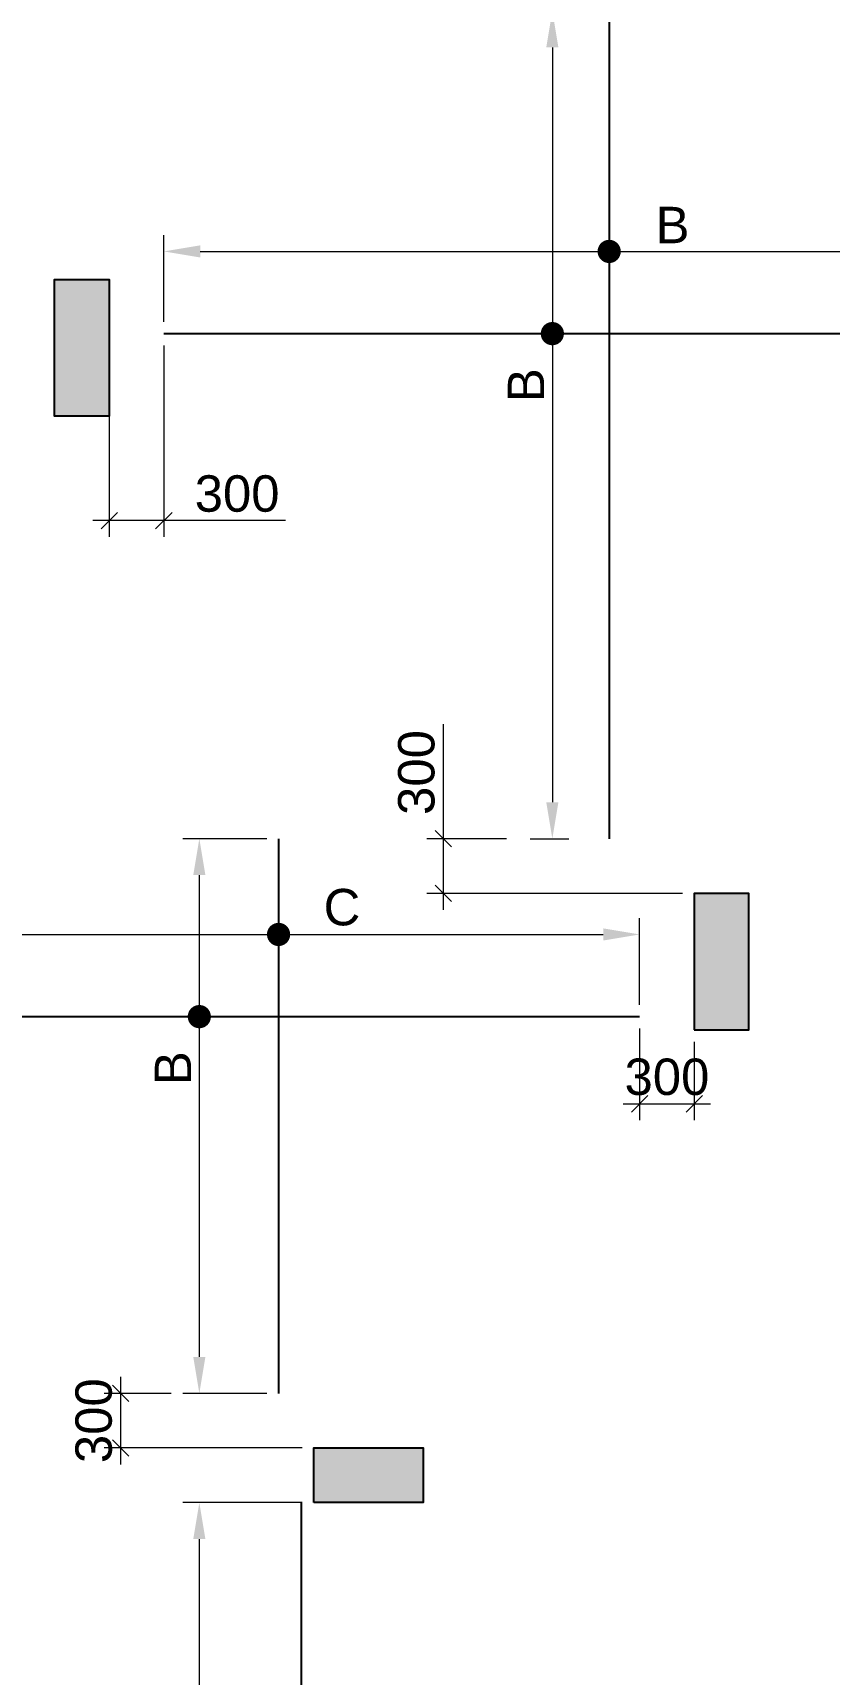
# Model space of a CAD drawing. Header units: millimetres. Extents: x 1123469 to 1883119, y -126924 to 196924.
# Drawn here: x 1572215 to 1576592, y 136712 to 145724 of the extents above; entities that cross this region are included whole.
import ezdxf

# ---------------------------------------------------------------- set-up
doc = ezdxf.new("R2010")
doc.units = ezdxf.units.MM
doc.header["$LTSCALE"] = 500
doc.header["$MEASUREMENT"] = 0
doc.header["$PDMODE"] = 34
doc.linetypes.add('CONTINOUS', pattern=[0])
doc.layers.get('Defpoints').update_dxf_attribs({"lineweight": 0})
for name, color, linetype in [('COL. DIM', 3, 'Continuous'), ('reinf.', 4, 'Continuous'), ('TOWER AREA COLUMN.', 6, 'Continuous')]:
    doc.layers.add(name, color=color, linetype=linetype)
for name, color, linetype, lineweight in [('CUT OUT', 1, 'Continuous', 13), ('dim-M', 1, 'Continuous', 15), ('S - SUNK', 251, 'Continuous', 0), ('TOWER COL HATCH', 253, 'Continuous', 20)]:
    doc.layers.add(name, color=color, linetype=linetype, lineweight=lineweight)
doc.styles.add('3mm', font='arial.ttf')
doc.dimstyles.new('PARAMVEER', dxfattribs={"dimtxt": 200, "dimasz": 100, "dimexe": 0, "dimexo": 25, "dimgap": 10, "dimtad": 1, "dimdec": 0, "dimrnd": 5, "dimzin": 0, "dimdsep": 46, "dimtxsty": '3mm', "dimblk": 'OBLIQUE', "dimcen": 0.09, "dimdle": 75, "dimclrd": 1, "dimclre": 1, "dimclrt": 3, "dimadec": 0, "dimazin": 0, "dimtfac": 1, "dimtdec": 0, "dimtmove": 1, "dimatfit": 3, "dimfxl": 100, "dimtolj": 1, "dimtzin": 0, "dimlwd": 18, "dimlwe": 5, "dimarcsym": 0})

# ---------------------------------------------------------------- blocks, each defined once
blk = doc.blocks.new('3tgra')
at = {"layer": 'TOWER COL HATCH'}
h = blk.add_hatch(color=253, dxfattribs=at)
h.dxf.hatch_style = 1
h.paths.add_polyline_path([(1374495.631025441, 80596.89666208334), (1374195.631025441, 80596.89666208334), (1374195.631025441, 81346.89666208334), (1374495.631025441, 81346.89666208334)])
h = blk.add_hatch(color=253, dxfattribs=at)
h.dxf.hatch_style = 1
h.paths.add_polyline_path([(1377710.631017101, 77226.89675944098), (1378010.631017101, 77226.89675944098), (1378010.631017101, 77976.89675944098), (1377710.631017101, 77976.89675944098)])
h = blk.add_hatch(color=253, dxfattribs=at)
h.dxf.hatch_style = 1
h.paths.add_polyline_path([(1375620.320550245, 74631.8028312315), (1375620.320550245, 74931.8028312315), (1376220.320550245, 74931.8028312315), (1376220.320550245, 74631.8028312315)])
at = {"layer": 'TOWER AREA COLUMN.', "color": 4}
for points in [[(1374495.631025441, 80596.89666208334), (1374195.631025441, 80596.89666208334), (1374195.631025441, 81346.89666208334), (1374495.631025441, 81346.89666208334)], [(1377710.631017101, 77226.89675944098), (1378010.631017101, 77226.89675944098), (1378010.631017101, 77976.89675944098), (1377710.631017101, 77976.89675944098)], [(1375620.320550245, 74631.8028312315), (1375620.320550245, 74931.8028312315), (1376220.320550245, 74931.8028312315), (1376220.320550245, 74631.8028312315)]]:
    blk.add_lwpolyline(points, close=True, dxfattribs=at)
blk = doc.blocks.new('_Oblique')
at = {"color": 0, "linetype": 'ByBlock', "lineweight": -2}
blk.add_line((-0.5, -0.5), (0.5, 0.5), dxfattribs=at)
blk = doc.blocks.new('*D615')
at = {"layer": 'COL. DIM', "color": 1, "linetype": 'CONTINOUS', "lineweight": 5, "ltscale": 10, "transparency": 16777216}
for p, q in [((1572934.952105394, 144007.6434281431), (1572934.952105394, 142956.2473880569)), ((1572634.952105394, 143690.3110296032), (1572634.952105394, 142956.2473880569))]:
    blk.add_line(p, q, dxfattribs=at)
at = {"layer": 'COL. DIM', "color": 1, "lineweight": 18, "ltscale": 10, "transparency": 16777216}
for p, q in [((1573024.952105394, 143046.2473880569), (1572544.952105394, 143046.2473880569)), ((1573603.281912768, 143046.2473880569), (1572934.952105394, 143046.2473880569))]:
    blk.add_line(p, q, dxfattribs=at)
at = {"layer": 'Defpoints', "color": 0, "ltscale": 10, "transparency": 16777216}
for p in [(1572934.952105394, 144072.6434281431), (1572634.952105394, 143755.3110296032), (1572634.952105394, 143046.2473880569)]:
    blk.add_point(p, dxfattribs=at)
at = {"layer": 'COL. DIM', "color": 1, "lineweight": 18, "ltscale": 10, "transparency": 16777216, "xscale": 90, "yscale": 90, "zscale": 90, "rotation": 180}
blk.add_blockref('_Oblique', (1572634.952105394, 143046.2473880569), dxfattribs=at)
at = {"layer": 'COL. DIM', "color": 1, "lineweight": 18, "ltscale": 10, "transparency": 16777216, "xscale": 90, "yscale": 90, "zscale": 90}
blk.add_blockref('_Oblique', (1572934.952105394, 143046.2473880569), dxfattribs=at)
at = {"layer": 'COL. DIM', "color": 3, "ltscale": 10, "transparency": 16777216, "insert": (1573337.74985274, 143193.4301984252), "char_height": 200, "attachment_point": 5, "style": '3mm'}
blk.add_mtext('\\A1;300', dxfattribs=at)
blk = doc.blocks.new('*D616')
at = {"layer": 'COL. DIM', "color": 1, "linetype": 'CONTINOUS', "lineweight": 5, "ltscale": 10, "transparency": 16777216}
for p, q in [((1575317.555816213, 145844.387919084), (1574980.159528416, 145844.387919084)), ((1574948.799549791, 141299.3880169376), (1575160.159528416, 141299.3880169376))]:
    blk.add_line(p, q, dxfattribs=at)
at = {"layer": 'COL. DIM', "color": 1, "lineweight": 18, "ltscale": 10, "transparency": 16777216}
blk.add_line((1575070.159528416, 145644.387919084), (1575070.159528416, 141499.3880169376), dxfattribs=at)
at = {"layer": 'COL. DIM', "color": 1, "ltscale": 10, "transparency": 16777216}
for points in [[(1575036.826195082, 145644.387919084), (1575103.492861749, 145644.387919084), (1575070.159528416, 145844.387919084)], [(1575036.826195082, 141499.3880169376), (1575103.492861749, 141499.3880169376), (1575070.159528416, 141299.3880169376)]]:
    blk.add_solid(points, dxfattribs=at)
at = {"layer": 'Defpoints', "color": 0, "ltscale": 10, "transparency": 16777216}
for p in [(1575382.555816213, 145844.387919084), (1574883.799549791, 141299.3880169376), (1575070.159528416, 141299.3880169376)]:
    blk.add_point(p, dxfattribs=at)
at = {"layer": 'COL. DIM', "color": 3, "ltscale": 10, "transparency": 16777216, "insert": (1574925.159528393, 143789.7900742958), "char_height": 200, "attachment_point": 5, "rotation": 90, "style": '3mm'}
blk.add_mtext('\\A1;B', dxfattribs=at)
blk = doc.blocks.new('*D617')
at = {"layer": 'COL. DIM', "color": 1, "lineweight": 18, "ltscale": 10, "transparency": 16777216}
for p, q in [((1574470.960775661, 141928.6532918488), (1574470.960775661, 141299.3880169376)), ((1574470.960775661, 141389.3880169376), (1574470.960775661, 140909.3880169377))]:
    blk.add_line(p, q, dxfattribs=at)
at = {"layer": 'COL. DIM', "color": 1, "linetype": 'CONTINOUS', "lineweight": 5, "ltscale": 10, "transparency": 16777216}
for p, q in [((1574818.799549791, 141299.3880169376), (1574380.960775661, 141299.3880169376)), ((1575784.952097055, 140999.3880169377), (1574380.960775661, 140999.3880169377))]:
    blk.add_line(p, q, dxfattribs=at)
at = {"layer": 'Defpoints', "color": 0, "ltscale": 10, "transparency": 16777216}
for p in [(1574883.799549791, 141299.3880169376), (1574470.960775661, 140999.3880169377), (1575849.952097055, 140999.3880169377)]:
    blk.add_point(p, dxfattribs=at)
at = {"layer": 'COL. DIM', "color": 1, "lineweight": 18, "ltscale": 10, "transparency": 16777216, "xscale": 90, "yscale": 90, "zscale": 90}
for p, rotation in [((1574470.960775661, 141299.3880169376), 90), ((1574470.960775661, 140999.3880169377), 270)]:
    blk.add_blockref('_Oblique', p, dxfattribs=dict(at, rotation=rotation))
at = {"layer": 'COL. DIM', "color": 3, "ltscale": 10, "transparency": 16777216, "insert": (1574323.777965292, 141663.121231821), "char_height": 200, "attachment_point": 5, "rotation": 90, "style": '3mm'}
blk.add_mtext('\\A1;300', dxfattribs=at)
blk = doc.blocks.new('*D629')
at = {"layer": 'COL. DIM', "color": 1, "linetype": 'CONTINOUS', "lineweight": 5, "ltscale": 10, "transparency": 16777216}
for p, q in [((1573500.617359807, 141299.3880169375), (1573040.078134247, 141299.3880169375)), ((1573500.617359807, 138254.2940887282), (1573040.078134247, 138254.2940887282))]:
    blk.add_line(p, q, dxfattribs=at)
at = {"layer": 'COL. DIM', "color": 1, "lineweight": 18, "ltscale": 10, "transparency": 16777216}
blk.add_line((1573130.078134247, 141099.3880169375), (1573130.078134247, 138454.2940887282), dxfattribs=at)
at = {"layer": 'COL. DIM', "color": 1, "ltscale": 10, "transparency": 16777216}
for points in [[(1573096.744800913, 141099.3880169375), (1573163.41146758, 141099.3880169375), (1573130.078134247, 141299.3880169375)], [(1573096.744800913, 138454.2940887282), (1573163.41146758, 138454.2940887282), (1573130.078134247, 138254.2940887282)]]:
    blk.add_solid(points, dxfattribs=at)
at = {"layer": 'Defpoints', "color": 0, "ltscale": 10, "transparency": 16777216}
for p in [(1573565.617359807, 141299.3880169375), (1573130.078134247, 138254.2940887282), (1573565.617359807, 138254.2940887282)]:
    blk.add_point(p, dxfattribs=at)
at = {"layer": 'COL. DIM', "color": 3, "ltscale": 10, "transparency": 16777216, "insert": (1572985.078134221, 140039.7899729869), "char_height": 200, "attachment_point": 5, "rotation": 90, "style": '3mm'}
blk.add_mtext('\\A1;B', dxfattribs=at)
blk = doc.blocks.new('*D630')
at = {"layer": 'COL. DIM', "color": 1, "linetype": 'CONTINOUS', "lineweight": 5, "ltscale": 10, "transparency": 16777216}
for p, q in [((1575549.952097054, 140257.6433268342), (1575549.952097054, 139753.9634099688)), ((1575849.952097054, 140184.3880169376), (1575849.952097054, 139753.9634099688))]:
    blk.add_line(p, q, dxfattribs=at)
at = {"layer": 'COL. DIM', "color": 1, "lineweight": 18, "ltscale": 10, "transparency": 16777216}
blk.add_line((1575459.952097054, 139843.9634099688), (1575939.952097054, 139843.9634099688), dxfattribs=at)
at = {"layer": 'Defpoints', "color": 0, "ltscale": 10, "transparency": 16777216}
for p in [(1575549.952097054, 140322.6433268342), (1575849.952097054, 140249.3880169376), (1575849.952097054, 139843.9634099688)]:
    blk.add_point(p, dxfattribs=at)
at = {"layer": 'COL. DIM', "color": 1, "lineweight": 18, "ltscale": 10, "transparency": 16777216, "xscale": 90, "yscale": 90, "zscale": 90, "rotation": 180}
blk.add_blockref('_Oblique', (1575549.952097054, 139843.9634099688), dxfattribs=at)
at = {"layer": 'COL. DIM', "color": 1, "lineweight": 18, "ltscale": 10, "transparency": 16777216, "xscale": 90, "yscale": 90, "zscale": 90}
blk.add_blockref('_Oblique', (1575849.952097054, 139843.9634099688), dxfattribs=at)
at = {"layer": 'COL. DIM', "color": 3, "ltscale": 10, "transparency": 16777216, "insert": (1575699.952097054, 139991.1462203372), "char_height": 200, "attachment_point": 5, "style": '3mm'}
blk.add_mtext('\\A1;300', dxfattribs=at)
blk = doc.blocks.new('*D631')
at = {"layer": 'COL. DIM', "color": 1, "lineweight": 18, "ltscale": 10, "transparency": 16777216}
blk.add_line((1572697.606895014, 138344.2940887283), (1572697.606895014, 137864.2940887282), dxfattribs=at)
at = {"layer": 'COL. DIM', "color": 1, "linetype": 'CONTINOUS', "lineweight": 5, "ltscale": 10, "transparency": 16777216}
for p, q in [((1572975.078134243, 138254.2940887283), (1572607.606895014, 138254.2940887283)), ((1573694.641630199, 137954.2940887282), (1572607.606895014, 137954.2940887282))]:
    blk.add_line(p, q, dxfattribs=at)
at = {"layer": 'Defpoints', "color": 0, "ltscale": 10, "transparency": 16777216}
for p in [(1573040.078134243, 138254.2940887283), (1572697.606895014, 137954.2940887282), (1573759.641630199, 137954.2940887282)]:
    blk.add_point(p, dxfattribs=at)
at = {"layer": 'COL. DIM', "color": 1, "lineweight": 18, "ltscale": 10, "transparency": 16777216, "xscale": 90, "yscale": 90, "zscale": 90}
for p, rotation in [((1572697.606895014, 138254.2940887283), 90), ((1572697.606895014, 137954.2940887282), 270)]:
    blk.add_blockref('_Oblique', p, dxfattribs=dict(at, rotation=rotation))
at = {"layer": 'COL. DIM', "color": 3, "ltscale": 10, "transparency": 16777216, "insert": (1572550.424084643, 138104.2940887282), "char_height": 200, "attachment_point": 5, "rotation": 90, "style": '3mm'}
blk.add_mtext('\\A1;300', dxfattribs=at)
blk = doc.blocks.new('*D643')
at = {"layer": 'COL. DIM', "color": 1, "linetype": 'CONTINOUS', "lineweight": 5, "ltscale": 10, "transparency": 16777216}
for p, q in [((1573694.641630199, 137654.2940887282), (1573040.078134181, 137654.2940887282)), ((1574601.572656839, 133739.2510732774), (1573040.078134181, 133739.2510732774))]:
    blk.add_line(p, q, dxfattribs=at)
at = {"layer": 'COL. DIM', "color": 1, "lineweight": 18, "ltscale": 10, "transparency": 16777216}
blk.add_line((1573130.078134181, 137454.2940887282), (1573130.078134181, 133939.2510732774), dxfattribs=at)
at = {"layer": 'COL. DIM', "color": 1, "ltscale": 10, "transparency": 16777216}
for points in [[(1573096.744800847, 137454.2940887282), (1573163.411467514, 137454.2940887282), (1573130.078134181, 137654.2940887282)], [(1573096.744800847, 133939.2510732774), (1573163.411467514, 133939.2510732774), (1573130.078134181, 133739.2510732774)]]:
    blk.add_solid(points, dxfattribs=at)
at = {"layer": 'Defpoints', "color": 0, "ltscale": 10, "transparency": 16777216}
for p in [(1573759.641630199, 137654.2940887282), (1573130.078134181, 133739.2510732774), (1574666.572656839, 133739.2510732774)]:
    blk.add_point(p, dxfattribs=at)
at = {"layer": 'COL. DIM', "color": 3, "ltscale": 10, "transparency": 16777216, "insert": (1572985.078134154, 135398.7302032021), "char_height": 200, "attachment_point": 5, "rotation": 90, "style": '3mm'}
blk.add_mtext('\\A1;B', dxfattribs=at)
blk = doc.blocks.new('*D671')
at = {"layer": 'COL. DIM', "color": 1, "linetype": 'CONTINOUS', "lineweight": 5, "ltscale": 10, "transparency": 16777216}
for p, q in [((1572934.952105394, 144137.6434281431), (1572934.952105394, 144613.9679992149)), ((1577934.9458494, 144137.6434281431), (1577934.9458494, 144613.9679992149))]:
    blk.add_line(p, q, dxfattribs=at)
at = {"layer": 'COL. DIM', "color": 1, "lineweight": 18, "ltscale": 10, "transparency": 16777216}
blk.add_line((1573134.952105394, 144523.9679992149), (1577734.9458494, 144523.9679992149), dxfattribs=at)
at = {"layer": 'COL. DIM', "color": 1, "ltscale": 10, "transparency": 16777216}
for points in [[(1573134.952105394, 144557.3013325483), (1573134.952105394, 144490.6346658816), (1572934.952105394, 144523.9679992149)], [(1577734.9458494, 144557.3013325483), (1577734.9458494, 144490.6346658816), (1577934.9458494, 144523.9679992149)]]:
    blk.add_solid(points, dxfattribs=at)
at = {"layer": 'Defpoints', "color": 0, "ltscale": 10, "transparency": 16777216}
for p in [(1577934.9458494, 144523.9679992149), (1572934.952105394, 144072.6434281431), (1577934.9458494, 144072.6434281431)]:
    blk.add_point(p, dxfattribs=at)
at = {"layer": 'COL. DIM', "color": 3, "ltscale": 10, "transparency": 16777216, "insert": (1575730.749660544, 144668.9679992149), "char_height": 200, "width": 21.47949955365168, "attachment_point": 5, "style": '3mm'}
blk.add_mtext('\\A1;B', dxfattribs=at)
blk = doc.blocks.new('*D672')
at = {"layer": 'COL. DIM', "color": 1, "linetype": 'CONTINOUS', "lineweight": 5, "ltscale": 10, "transparency": 16777216}
for p, q in [((1571024.870711222, 140387.6433268342), (1571024.870711222, 140863.967897906)), ((1575549.952097054, 140387.6433268342), (1575549.952097054, 140863.967897906))]:
    blk.add_line(p, q, dxfattribs=at)
at = {"layer": 'COL. DIM', "color": 1, "lineweight": 18, "ltscale": 10, "transparency": 16777216}
blk.add_line((1571224.870711222, 140773.967897906), (1575349.952097054, 140773.967897906), dxfattribs=at)
at = {"layer": 'COL. DIM', "color": 1, "ltscale": 10, "transparency": 16777216}
for points in [[(1571224.870711222, 140807.3012312394), (1571224.870711222, 140740.6345645727), (1571024.870711222, 140773.967897906)], [(1575349.952097054, 140807.3012312394), (1575349.952097054, 140740.6345645727), (1575549.952097054, 140773.967897906)]]:
    blk.add_solid(points, dxfattribs=at)
at = {"layer": 'Defpoints', "color": 0, "ltscale": 10, "transparency": 16777216}
for p in [(1575549.952097054, 140773.967897906), (1571024.870711222, 140322.6433268342), (1575549.952097054, 140322.6433268342)]:
    blk.add_point(p, dxfattribs=at)
at = {"layer": 'COL. DIM', "color": 3, "ltscale": 10, "transparency": 16777216, "insert": (1573913.811204139, 140922.3785391066), "char_height": 200, "width": 21.47949955365168, "attachment_point": 5, "style": '3mm'}
blk.add_mtext('\\A1;C', dxfattribs=at)
blk = doc.blocks.new('*D2624')
at = {"layer": 'COL. DIM', "color": 1, "linetype": 'CONTINOUS', "lineweight": 5, "ltscale": 10, "transparency": 16777216}
for p, q in [((1726903.271734793, 142855.3069163206), (1726903.271734793, 142349.4527371134)), ((1727203.271734793, 141672.483817342), (1727203.271734793, 142529.4527371134))]:
    blk.add_line(p, q, dxfattribs=at)
at = {"layer": 'COL. DIM', "color": 1, "lineweight": 18, "ltscale": 10, "transparency": 16777216}
blk.add_line((1726813.271734793, 142439.4527371134), (1727293.271734793, 142439.4527371134), dxfattribs=at)
at = {"layer": 'Defpoints', "color": 0, "ltscale": 10, "transparency": 16777216}
for p in [(1726903.271734793, 142920.3069163206), (1727203.271734793, 142439.4527371134), (1727203.271734793, 141607.483817342), (1405055.631024809, 139394.2285481436), (1364890.631013369, 126979.2510576845), (1364890.631013369, 124332.9141457363)]:
    blk.add_point(p, dxfattribs=at)
at = {"layer": 'S - SUNK', "color": 1, "lineweight": 18, "ltscale": 10, "transparency": 16777216}
blk.add_line((1405130.631024809, 124332.9141457363), (1364815.631013369, 124332.9141457363), dxfattribs=at)
at = {"layer": 'S - SUNK', "color": 1, "lineweight": 5, "ltscale": 10, "transparency": 16777216}
for p, q in [((1364890.631013369, 124333.0641457363), (1364890.631013369, 124332.9141457363)), ((1405055.631024809, 124333.0641457363), (1405055.631024809, 124332.9141457363))]:
    blk.add_line(p, q, dxfattribs=at)
at = {"layer": 'COL. DIM', "color": 1, "lineweight": 18, "ltscale": 10, "transparency": 16777216, "xscale": 90, "yscale": 90, "zscale": 90, "rotation": 180}
blk.add_blockref('_Oblique', (1726903.271734793, 142439.4527371134), dxfattribs=at)
at = {"layer": 'COL. DIM', "color": 1, "lineweight": 18, "ltscale": 10, "transparency": 16777216, "xscale": 90, "yscale": 90, "zscale": 90}
blk.add_blockref('_Oblique', (1727203.271734793, 142439.4527371134), dxfattribs=at)
at = {"layer": 'S - SUNK', "color": 1, "lineweight": 18, "ltscale": 10, "transparency": 16777216, "xscale": 100, "yscale": 100, "zscale": 100, "rotation": 180}
blk.add_blockref('_Oblique', (1364890.631013369, 124332.9141457363), dxfattribs=at)
at = {"layer": 'S - SUNK', "color": 1, "lineweight": 18, "ltscale": 10, "transparency": 16777216, "xscale": 100, "yscale": 100, "zscale": 100}
blk.add_blockref('_Oblique', (1405055.631024809, 124332.9141457363), dxfattribs=at)
at = {"layer": 'COL. DIM', "color": 3, "ltscale": 10, "transparency": 16777216, "insert": (1727053.271734793, 142586.6355474817), "char_height": 200, "attachment_point": 5, "style": '3mm'}
blk.add_mtext('\\A1;300', dxfattribs=at)
at = {"layer": 'S - SUNK', "color": 3, "ltscale": 10, "transparency": 16777216, "insert": (1384973.131019089, 124445.0287432807), "char_height": 200, "attachment_point": 5, "style": '3mm'}
blk.add_mtext('\\A1;40165', dxfattribs=at)
blk = doc.blocks.new('*D2625')
at = {"layer": 'COL. DIM', "color": 1, "lineweight": 18, "ltscale": 10, "transparency": 16777216}
blk.add_line((1725455.593660668, 141997.4838173419), (1725455.593660668, 141517.483817342), dxfattribs=at)
at = {"layer": 'COL. DIM', "color": 1, "linetype": 'CONTINOUS', "lineweight": 5, "ltscale": 10, "transparency": 16777216}
for p, q in [((1725012.160233842, 141907.4838173419), (1725545.593660668, 141907.4838173419)), ((1724393.259694719, 141607.483817342), (1725545.593660668, 141607.483817342))]:
    blk.add_line(p, q, dxfattribs=at)
at = {"layer": 'Defpoints', "color": 0, "ltscale": 10, "transparency": 16777216}
for p in [(1358872.110384249, 158914.0730525189), (1431760.642437937, 158914.0730525189), (1724947.160233842, 141907.4838173419), (1724328.259694719, 141607.483817342), (1725455.593660668, 141607.483817342), (1442850.630409368, 126979.2510576846)]:
    blk.add_point(p, dxfattribs=at)
at = {"layer": 'S - SUNK', "color": 1, "lineweight": 18, "ltscale": 10, "transparency": 16777216}
blk.add_line((1358872.110384249, 126904.2510576846), (1358872.110384249, 158989.0730525189), dxfattribs=at)
at = {"layer": 'S - SUNK', "color": 1, "lineweight": 5, "ltscale": 10, "transparency": 16777216}
for p, q in [((1358872.260384249, 158914.0730525189), (1358872.110384249, 158914.0730525189)), ((1358872.260384249, 126979.2510576846), (1358872.110384249, 126979.2510576846))]:
    blk.add_line(p, q, dxfattribs=at)
at = {"layer": 'COL. DIM', "color": 1, "lineweight": 18, "ltscale": 10, "transparency": 16777216, "xscale": 90, "yscale": 90, "zscale": 90}
for p, rotation in [((1725455.593660668, 141907.4838173419), 90), ((1725455.593660668, 141607.483817342), 270)]:
    blk.add_blockref('_Oblique', p, dxfattribs=dict(at, rotation=rotation))
at = {"layer": 'S - SUNK', "color": 1, "lineweight": 18, "ltscale": 10, "transparency": 16777216, "xscale": 100, "yscale": 100, "zscale": 100}
for p, rotation in [((1358872.110384249, 158914.0730525189), 90), ((1358872.110384249, 126979.2510576846), 270)]:
    blk.add_blockref('_Oblique', p, dxfattribs=dict(at, rotation=rotation))
at = {"layer": 'COL. DIM', "color": 3, "ltscale": 10, "transparency": 16777216, "insert": (1725308.410850292, 141757.4838173419), "char_height": 200, "attachment_point": 5, "rotation": 90, "style": '3mm'}
blk.add_mtext('\\A1;300', dxfattribs=at)
at = {"layer": 'S - SUNK', "color": 3, "ltscale": 10, "transparency": 16777216, "insert": (1358759.927573881, 142946.6620551013), "char_height": 200, "attachment_point": 5, "rotation": 90, "style": '3mm'}
blk.add_mtext('\\A1;31935', dxfattribs=at)
blk = doc.blocks.new('*D2626')
at = {"layer": 'COL. DIM', "color": 1, "linetype": 'CONTINOUS', "lineweight": 5, "ltscale": 10, "transparency": 16777216}
for p, q in [((1716598.265479365, 143871.7483872942), (1716598.265479365, 143375.5830064898)), ((1716298.265479365, 143802.4838182458), (1716298.265479365, 143375.5830064898))]:
    blk.add_line(p, q, dxfattribs=at)
at = {"layer": 'COL. DIM', "color": 1, "lineweight": 18, "ltscale": 10, "transparency": 16777216}
for p, q in [((1716688.265479365, 143465.5830064898), (1716208.265479365, 143465.5830064898)), ((1717247.018054974, 143465.5830064898), (1716598.265479365, 143465.5830064898))]:
    blk.add_line(p, q, dxfattribs=at)
at = {"layer": 'Defpoints', "color": 0, "ltscale": 10, "transparency": 16777216}
for p in [(1716598.265479365, 143936.7483872942), (1716298.265479365, 143867.4838182458), (1716298.265479365, 143465.5830064898), (1390780.631029413, 139394.2285481436), (1405055.631024809, 139394.2285481436), (1405055.631024809, 138200.572886584)]:
    blk.add_point(p, dxfattribs=at)
at = {"layer": 'S - SUNK', "color": 1, "lineweight": 18, "ltscale": 10, "transparency": 16777216}
blk.add_line((1390705.631029413, 138200.572886584), (1405130.631024809, 138200.572886584), dxfattribs=at)
at = {"layer": 'S - SUNK', "color": 1, "lineweight": 5, "ltscale": 10, "transparency": 16777216}
for p, q in [((1390780.631029413, 138200.722886584), (1390780.631029413, 138200.572886584)), ((1405055.631024809, 138200.722886584), (1405055.631024809, 138200.572886584))]:
    blk.add_line(p, q, dxfattribs=at)
at = {"layer": 'COL. DIM', "color": 1, "lineweight": 18, "ltscale": 10, "transparency": 16777216, "xscale": 90, "yscale": 90, "zscale": 90, "rotation": 180}
blk.add_blockref('_Oblique', (1716298.265479365, 143465.5830064898), dxfattribs=at)
at = {"layer": 'COL. DIM', "color": 1, "lineweight": 18, "ltscale": 10, "transparency": 16777216, "xscale": 90, "yscale": 90, "zscale": 90}
blk.add_blockref('_Oblique', (1716598.265479365, 143465.5830064898), dxfattribs=at)
at = {"layer": 'S - SUNK', "color": 1, "lineweight": 18, "ltscale": 10, "transparency": 16777216, "xscale": 100, "yscale": 100, "zscale": 100, "rotation": 180}
blk.add_blockref('_Oblique', (1390780.631029413, 138200.572886584), dxfattribs=at)
at = {"layer": 'S - SUNK', "color": 1, "lineweight": 18, "ltscale": 10, "transparency": 16777216, "xscale": 100, "yscale": 100, "zscale": 100}
blk.add_blockref('_Oblique', (1405055.631024809, 138200.572886584), dxfattribs=at)
at = {"layer": 'COL. DIM', "color": 3, "ltscale": 10, "transparency": 16777216, "insert": (1716981.485994947, 143612.7658168582), "char_height": 200, "attachment_point": 5, "style": '3mm'}
blk.add_mtext('\\A1;300', dxfattribs=at)
at = {"layer": 'S - SUNK', "color": 3, "ltscale": 10, "transparency": 16777216, "insert": (1397918.131027111, 138312.6874841284), "char_height": 200, "attachment_point": 5, "style": '3mm'}
blk.add_mtext('\\A1;14275', dxfattribs=at)
blk = doc.blocks.new('*D3556')
at = {"layer": 'COL. DIM', "color": 1, "lineweight": 18, "ltscale": 10, "transparency": 16777216}
blk.add_line((1817173.874801246, 134747.767510492), (1817173.874801246, 133597.7677523475), dxfattribs=at)
at = {"layer": 'COL. DIM', "color": 1, "linetype": 'CONTINOUS', "lineweight": 5, "ltscale": 10, "transparency": 16777216}
for p, q in [((1817863.667367204, 134657.767510492), (1817083.874801246, 134657.767510492)), ((1816402.247891765, 133687.7677523475), (1817263.874801246, 133687.7677523475))]:
    blk.add_line(p, q, dxfattribs=at)
at = {"layer": 'Defpoints', "color": 0, "ltscale": 10, "transparency": 16777216}
for p in [(1417087.675834863, 156599.2285490907), (1417240.630397862, 156599.2285490907), (1417240.630397862, 155194.2285490907), (1817928.667367204, 134657.767510492), (1816337.247891765, 133687.7677523475), (1817173.874801246, 133687.7677523475)]:
    blk.add_point(p, dxfattribs=at)
at = {"layer": 'S - SUNK', "color": 1, "lineweight": 18, "ltscale": 10, "transparency": 16777216}
blk.add_line((1417087.675834863, 155119.2285490907), (1417087.675834863, 156674.2285490907), dxfattribs=at)
at = {"layer": 'S - SUNK', "color": 1, "lineweight": 5, "ltscale": 10, "transparency": 16777216}
for p, q in [((1417087.825834862, 156599.2285490907), (1417087.675834863, 156599.2285490907)), ((1417087.825834862, 155194.2285490907), (1417087.675834863, 155194.2285490907))]:
    blk.add_line(p, q, dxfattribs=at)
at = {"layer": 'COL. DIM', "color": 1, "lineweight": 18, "ltscale": 10, "transparency": 16777216, "xscale": 90, "yscale": 90, "zscale": 90}
for p, rotation in [((1817173.874801246, 134657.767510492), 90), ((1817173.874801246, 133687.7677523475), 270)]:
    blk.add_blockref('_Oblique', p, dxfattribs=dict(at, rotation=rotation))
at = {"layer": 'S - SUNK', "color": 1, "lineweight": 18, "ltscale": 10, "transparency": 16777216, "xscale": 100, "yscale": 100, "zscale": 100}
for p, rotation in [((1417087.675834863, 156599.2285490907), 90), ((1417087.675834863, 155194.2285490907), 270)]:
    blk.add_blockref('_Oblique', p, dxfattribs=dict(at, rotation=rotation))
at = {"layer": 'COL. DIM', "color": 3, "ltscale": 10, "transparency": 16777216, "insert": (1817026.760203702, 134172.7676314192), "char_height": 200, "attachment_point": 5, "rotation": 90, "style": '3mm'}
blk.add_mtext('\\A1;970', dxfattribs=at)
at = {"layer": 'S - SUNK', "color": 3, "ltscale": 10, "transparency": 16777216, "insert": (1416975.561237318, 155896.7285490903), "char_height": 200, "attachment_point": 5, "rotation": 90, "style": '3mm'}
blk.add_mtext('\\A1;1405', dxfattribs=at)

msp = doc.modelspace()

# ---------------------------------------------------------------- linework, layer by layer
at = {"layer": 'dim-M', "color": 4, "ltscale": 10, "const_width": 63.75}
for points in [[(1575350.680816211, 144523.9679992149, 1), (1575414.430816211, 144523.9679992149, 1)], [(1575038.284528393, 144072.6434281431, 1), (1575102.034528393, 144072.6434281431, 1)], [(1573533.742359806, 140773.967897906, 1), (1573597.492359806, 140773.967897906, 1)], [(1573098.203134221, 140322.6433268342, 1), (1573161.953134221, 140322.6433268342, 1)]]:
    msp.add_lwpolyline(points, format="xyb", close=True, dxfattribs=at)
at = {"layer": 'reinf.', "color": 4, "ltscale": 10}
for p, q in [((1575382.555816211, 145844.3879190839), (1575382.555816212, 141299.3880169376)), ((1573565.617359806, 141299.3880169376), (1573565.617359807, 138254.2940887282)), ((1573690.622316509, 137654.2940887282), (1573690.622316509, 133739.2510732775))]:
    msp.add_line(p, q, dxfattribs=at)
at = {"layer": 'reinf.', "color": 4, "ltscale": 1.4}
for p, q in [((1572934.952105394, 144072.6434281431), (1577934.9458494, 144072.6434281431)), ((1571024.870711222, 140322.6433268342), (1575549.952097054, 140322.6433268342))]:
    msp.add_line(p, q, dxfattribs=at)

# ---------------------------------------------------------------- block references
at = {"layer": 'CUT OUT', "color": 4}
msp.add_blockref('3tgra', (198139.3210799526, 63022.49125749664), dxfattribs=at)

# ---------------------------------------------------------------- dimensions: what is measured, and where the dimension line sits
at = {"layer": 'COL. DIM', "color": 6, "ltscale": 10}
for base, p1, p2, angle, picture, middle in [((1725455.593660668, 141607.483817342), (1724947.160233841, 141907.4838173418), (1724328.259694718, 141607.4838173419), 90, '*D2625', (1725455.59366066, 141757.4838173419)), ((1572634.952105394, 143046.2473880569), (1572934.952105394, 144072.6434281431), (1572634.952105394, 143755.3110296032), 180, '*D615', (1573337.74985274, 143039.0691538508)), ((1716298.265479365, 143465.5830064898), (1716598.265479365, 143936.7483872942), (1716298.265479365, 143867.4838182458), 180, '*D2626', (1716981.485994947, 143465.5830064898)), ((1574470.960775661, 140999.3880169377), (1574883.79954979, 141299.3880169375), (1575849.952097054, 140999.3880169376), 90.00000000000001, '*D617', (1574560.960775643, 141663.121231821)), ((1575849.952097054, 139843.9634099688), (1575549.952097054, 140322.6433268342), (1575849.952097054, 140249.3880169376), 7.016709298534877e-15, '*D630', (1575699.952097054, 139843.9634099688)), ((1572697.606895014, 137954.2940887282), (1573040.078134242, 138254.2940887282), (1573759.641630198, 137954.2940887281), 90, '*D631', (1572697.606895011, 138104.2940887282))]:
    dim = msp.add_linear_dim(base=base, p1=p1, p2=p2, angle=angle, dimstyle='PARAMVEER', override={"dimasz": 90, "dimexe": 90, "dimexo": 65, "dimgap": 45, "dimpost": '\\X', "dimdle": 90, "dimfxl": 0.18, "dimarcsym": 1}, dxfattribs=at)
    dim.commit()
    dim.dimension.update_dxf_attribs({"geometry": picture, "text_midpoint": middle, "dimtype": 160})
dim = msp.add_linear_dim(base=(1817173.874801246, 133687.7677523475), p1=(1817928.667367203, 134657.7675104919), p2=(1816337.247891764, 133687.7677523474), angle=90, dimstyle='PARAMVEER', override={"dimasz": 90, "dimexe": 90, "dimexo": 65, "dimgap": 45, "dimpost": '\\X', "dimdle": 90, "dimfxl": 0.18, "dimarcsym": 1}, dxfattribs=at)
dim.commit()
dim.dimension.update_dxf_attribs({"geometry": '*D3556', "text_midpoint": (1817026.760203702, 134172.7676314192)})
for base, p1, p2, picture, middle in [((1575070.159528416, 141299.3880169376), (1575382.555816212, 145844.3879190839), (1574883.79954979, 141299.3880169375), '*D616', (1575070.159528393, 143789.7900742958)), ((1573130.078134247, 138254.2940887282), (1573565.617359806, 141299.3880169374), (1573565.617359807, 138254.2940887281), '*D629', (1573130.078134221, 140039.7899729869)), ((1573130.078134181, 133739.2510732774), (1573759.641630198, 137654.2940887281), (1574666.572656838, 133739.2510732774), '*D643', (1573130.078134154, 135398.7302032021))]:
    dim = msp.add_linear_dim(base=base, p1=p1, p2=p2, angle=90, text='B', dimstyle='PARAMVEER', override={"dimasz": 200, "dimexe": 90, "dimexo": 65, "dimgap": 45, "dimpost": '\\X', "dimsah": 1, "dimdle": 90, "dimfxl": 0.18, "dimarcsym": 1}, dxfattribs=at)
    dim.commit()
    dim.dimension.update_dxf_attribs({"geometry": picture, "text_midpoint": middle, "dimtype": 160})
for base, p1, p2, text, picture, middle in [((1577934.9458494, 144523.9679992149), (1572934.952105394, 144072.6434281431), (1577934.9458494, 144072.6434281431), 'B', '*D671', (1575730.749660544, 144523.9679992149)), ((1575549.952097054, 140773.967897906), (1571024.870711222, 140322.6433268342), (1575549.952097054, 140322.6433268342), 'C', '*D672', (1573913.811204139, 140773.967897906))]:
    dim = msp.add_linear_dim(base=base, p1=p1, p2=p2, text=text, dimstyle='PARAMVEER', override={"dimasz": 200, "dimexe": 90, "dimexo": 65, "dimgap": 45, "dimpost": '\\X', "dimsah": 1, "dimdle": 90, "dimfxl": 0.18, "dimarcsym": 1}, dxfattribs=at)
    dim.commit()
    dim.dimension.update_dxf_attribs({"geometry": picture, "text_midpoint": middle, "dimtype": 160})
dim = msp.add_linear_dim(base=(1727203.271734793, 142439.4527371134), p1=(1726903.271734793, 142920.3069163206), p2=(1727203.271734793, 141607.483817342), dimstyle='PARAMVEER', override={"dimasz": 90, "dimexe": 90, "dimexo": 65, "dimgap": 45, "dimpost": '\\X', "dimdle": 90, "dimfxl": 0.18, "dimarcsym": 1}, dxfattribs=at)
dim.commit()
dim.dimension.update_dxf_attribs({"geometry": '*D2624', "text_midpoint": (1727053.271734793, 142439.4527371134), "dimtype": 160})
at = {"layer": 'S - SUNK', "color": 4, "ltscale": 10}
for base, p1, p2, picture, middle in [((1358872.110384249, 158914.0730525189), (1442850.630409367, 126979.2510576845), (1431760.642437937, 158914.0730525188), '*D2625', (1358759.927573881, 142946.6620551013)), ((1417087.675834863, 156599.2285490907), (1417240.630397862, 155194.2285490906), (1417240.630397862, 156599.2285490907), '*D3556', (1416975.561237318, 155896.7285490903))]:
    dim = msp.add_linear_dim(base=base, p1=p1, p2=p2, angle=90, dimstyle='PARAMVEER', override={"dimpost": '\\X', "dimfxl": 0.15, "dimfxlon": 1, "dimarcsym": 1}, dxfattribs=at)
    dim.commit()
    dim.dimension.update_dxf_attribs({"geometry": picture, "text_midpoint": middle})
for base, p1, p2, picture, middle in [((1405055.631024809, 138200.572886584), (1390780.631029413, 139394.2285481436), (1405055.631024809, 139394.2285481436), '*D2626', (1397918.131027111, 138312.6874841284)), ((1364890.631013369, 124332.9141457363), (1405055.631024809, 139394.2285481436), (1364890.631013369, 126979.2510576845), '*D2624', (1384973.131019089, 124445.0287432807))]:
    dim = msp.add_linear_dim(base=base, p1=p1, p2=p2, dimstyle='PARAMVEER', override={"dimpost": '\\X', "dimfxl": 0.15, "dimfxlon": 1, "dimarcsym": 1}, dxfattribs=at)
    dim.commit()
    dim.dimension.update_dxf_attribs({"geometry": picture, "text_midpoint": middle})

doc.saveas('drawing.dxf')
